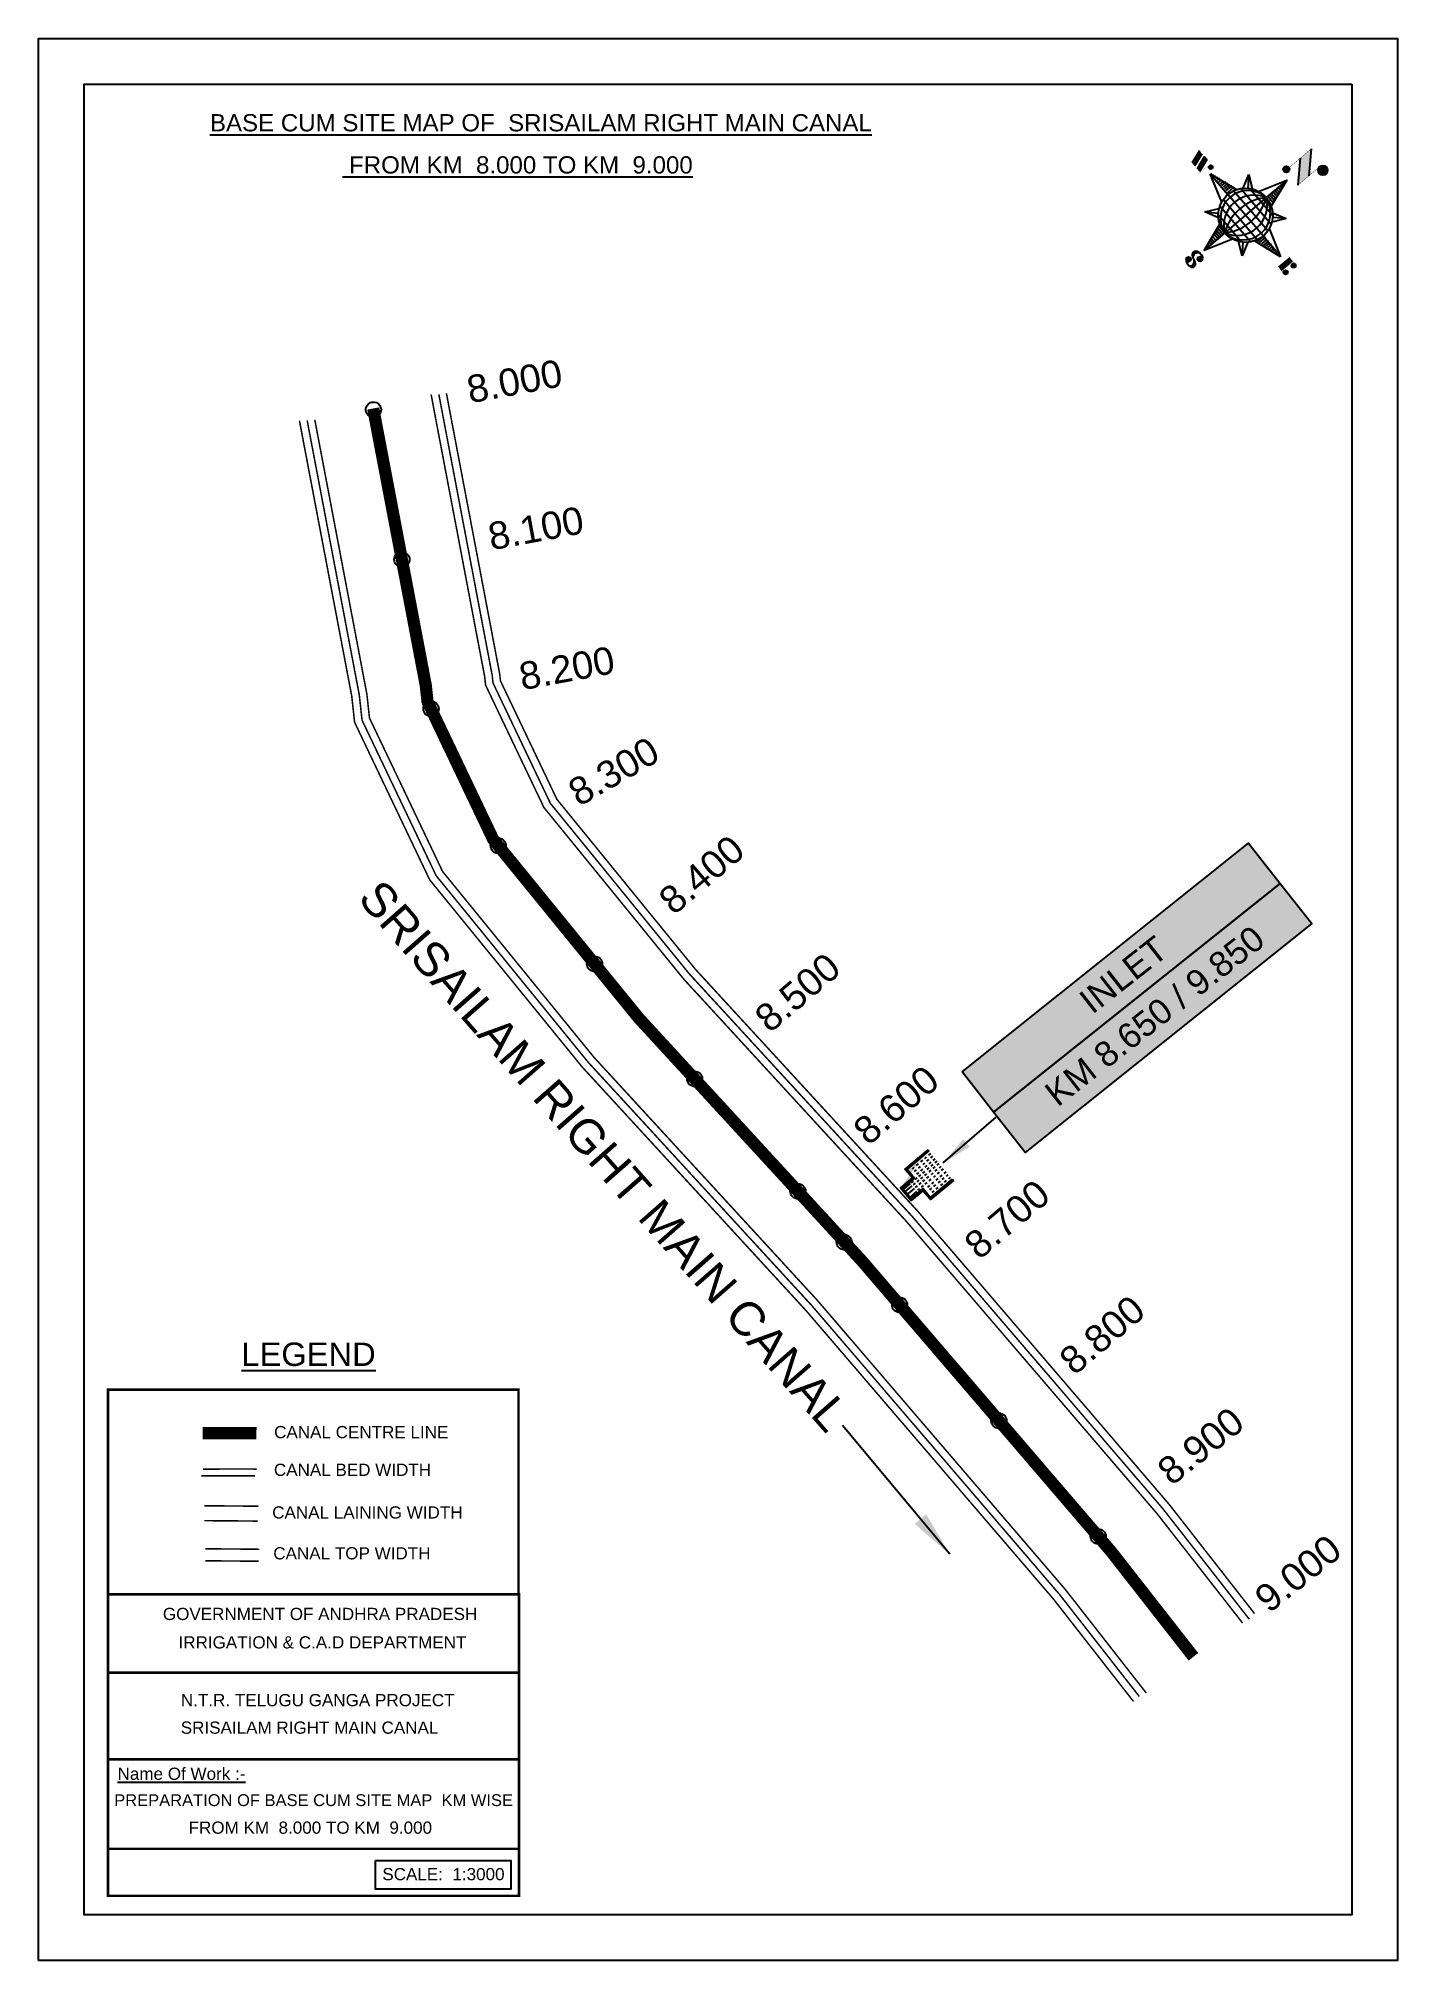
# Model space of a CAD drawing. Header units: inches. Extents: x 282903 to 283794, y 1753477 to 1754737.
import ezdxf

# ---------------------------------------------------------------- set-up
doc = ezdxf.new("R2010")
doc.units = ezdxf.units.IN
doc.header["$MEASUREMENT"] = 0
doc.header["$PDMODE"] = 32
doc.header["$PDSIZE"] = 10
for name, color, linetype in [('AQUADUCT', 1, 'Continuous'), ('bed with', 5, 'Continuous'), ('bord', 1, 'Continuous'), ('CHAINAGE', 7, 'Continuous'), ('FRAME 025', 7, 'Continuous'), ('lining', 4, 'Continuous'), ('Stu coo', 3, 'Continuous'), ('TEXT', 7, 'Continuous'), ('top of bund', 1, 'Continuous'), ('V', 6, 'Continuous'), ('ZSTU', 7, 'Continuous')]:
    doc.layers.add(name, color=color, linetype=linetype)
doc.styles.get("Standard").update_dxf_attribs({"font": 'arial.ttf'})
doc.dimstyles.get("Standard").update_dxf_attribs({"dimtxt": 0.18, "dimasz": 0.18, "dimexe": 0.18, "dimexo": 0.0625, "dimgap": 0.09, "dimtad": 0, "dimtih": 1, "dimtoh": 1, "dimdec": 4, "dimzin": 0, "dimdsep": 46, "dimtxsty": 'Standard', "dimcen": 0.09, "dimadec": 0, "dimazin": 0, "dimtfac": 1, "dimtdec": 4, "dimtofl": 0, "dimtmove": 0, "dimatfit": 3, "dimfxl": 0, "dimtolj": 1, "dimtzin": 0, "dimarcsym": 0})
pattern_1 = [(267.2971131487395, (-8720374.9383359, 50637915.13839893), (10.53672553373347, -0.4974314379093613), [])]
pattern_2 = [(357.2971131487395, (-8720374.9383359, 50637915.13839893), (0.4974314379093601, 10.53672553373348), [])]

# ---------------------------------------------------------------- blocks, each defined once
blk = doc.blocks.new('RGRGFG')
at = {"layer": 'V'}
h = blk.add_hatch(color=4, dxfattribs=at)
h.paths.add_polyline_path([(245045.2953162146, 1724876.516222976), (245045.2953162146, 1724857.872873236), (245052.9355974917, 1724857.872873236), (245052.9355974917, 1724847.690535125), (245061.788264668, 1724847.690535125), (245061.788264668, 1724857.872873236), (245069.4285459451, 1724857.872873236), (245069.4285459451, 1724876.516222976), (245070.4265484731, 1724876.516222976), (245070.4265484731, 1724856.874870708), (245062.786267196, 1724856.874870708), (245062.786267196, 1724846.692532597), (245051.9375949637, 1724846.692532597), (245051.9375949637, 1724856.874870708), (245044.2973136866, 1724856.874870708), (245044.2973136866, 1724876.516222976)])
h.paths.add_polyline_path([(245070.4265484731, 1724876.516222976), (245070.4265484731, 1724856.874870708)], flags=17)
h.paths.add_polyline_path([(245062.786267196, 1724856.874870708), (245062.786267196, 1724846.692532597)], flags=17)
h.paths.add_polyline_path([(245062.786267196, 1724856.874870708), (245070.4265484731, 1724856.874870708)], flags=17)
edge = h.paths.add_edge_path(flags=17)
edge.add_line((245051.9375949637, 1724846.692532597), (245062.786267196, 1724846.692532597))
edge.add_line((245051.9375949637, 1724846.692532597), (245062.786267196, 1724846.692532597))
edge = h.paths.add_edge_path(flags=17)
edge.add_line((245044.2973136866, 1724876.516222976), (245044.2973136866, 1724856.874870708))
edge.add_line((245044.2973136866, 1724856.874870708), (245051.9375949637, 1724856.874870708))
edge.add_line((245051.9375949637, 1724856.874870708), (245051.9375949637, 1724846.692532597))
at = {"layer": 'V', "color": 4}
for points in [[(245044.2973136866, 1724876.516222976), (245044.2973136866, 1724856.874870708), (245051.9375949637, 1724856.874870708), (245051.9375949637, 1724846.692532597)], [(245044.2973136866, 1724876.516222976), (245044.2973136866, 1724856.874870708), (245051.9375949637, 1724856.874870708), (245051.9375949637, 1724846.692532597), (245062.786267196, 1724846.692532597), (245062.786267196, 1724856.874870708), (245070.4265484731, 1724856.874870708), (245070.4265484731, 1724876.516222976)], [(245044.2973136866, 1724876.516222976), (245045.2953162146, 1724876.516222976)], [(245045.2953162146, 1724876.516222976), (245045.2953162146, 1724857.872873236), (245052.9355974917, 1724857.872873236), (245052.9355974917, 1724847.690535125), (245061.788264668, 1724847.690535125), (245061.788264668, 1724857.872873236), (245069.4285459451, 1724857.872873236), (245069.4285459451, 1724876.516222976)], [(245047.3266827419, 1724874.786892911), (245047.3266827419, 1724876.45097153)], [(245047.3266827419, 1724871.298663981), (245047.3266827419, 1724872.962742601)], [(245047.3266827419, 1724867.976620592), (245047.3266827419, 1724869.640699212)], [(245047.3266827419, 1724864.185033577), (245047.3266827419, 1724865.849112196)], [(245049.5617107587, 1724874.786892911), (245049.5617107587, 1724876.45097153)], [(245049.5617107587, 1724871.298663981), (245049.5617107587, 1724872.962742601)], [(245049.5617107587, 1724867.976620592), (245049.5617107587, 1724869.640699212)], [(245049.5617107587, 1724864.185033577), (245049.5617107587, 1724865.849112196)], [(245051.9266120251, 1724874.786892911), (245051.9266120251, 1724876.45097153)], [(245051.9266120251, 1724871.298663981), (245051.9266120251, 1724872.962742601)], [(245051.9266120251, 1724867.976620592), (245051.9266120251, 1724869.640699212)], [(245051.9266120251, 1724864.185033577), (245051.9266120251, 1724865.849112196)], [(245051.9375949637, 1724846.692532597), (245062.786267196, 1724846.692532597), (245062.786267196, 1724856.874870708), (245070.4265484731, 1724856.874870708), (245070.4265484731, 1724876.516222976)], [(245053.9529642073, 1724874.786892911), (245053.9529642073, 1724876.45097153)], [(245053.9529642073, 1724871.298663981), (245053.9529642073, 1724872.962742601)], [(245053.9529642073, 1724867.976620592), (245053.9529642073, 1724869.640699212)], [(245053.9529642073, 1724864.185033577), (245053.9529642073, 1724865.849112196)], [(245055.8763513397, 1724874.786892911), (245055.8763513397, 1724876.45097153)], [(245055.8763513397, 1724871.298663981), (245055.8763513397, 1724872.962742601)], [(245055.8763513397, 1724867.976620592), (245055.8763513397, 1724869.640699212)], [(245055.8763513397, 1724864.185033577), (245055.8763513397, 1724865.849112196)], [(245058.1113793565, 1724874.786892911), (245058.1113793565, 1724876.45097153)], [(245058.1113793565, 1724871.298663981), (245058.1113793565, 1724872.962742601)], [(245058.1113793565, 1724867.976620592), (245058.1113793565, 1724869.640699212)], [(245058.1113793565, 1724864.185033577), (245058.1113793565, 1724865.849112196)], [(245060.4762806229, 1724874.786892911), (245060.4762806229, 1724876.45097153)], [(245060.4762806229, 1724871.298663981), (245060.4762806229, 1724872.962742601)], [(245060.4762806229, 1724867.976620592), (245060.4762806229, 1724869.640699212)], [(245060.4762806229, 1724864.185033577), (245060.4762806229, 1724865.849112196)], [(245070.4265484731, 1724876.516222976), (245070.4265484731, 1724856.874870708), (245062.786267196, 1724856.874870708), (245062.786267196, 1724846.692532597)], [(245070.4265484731, 1724876.516222976), (245070.4265484731, 1724856.874870708), (245062.786267196, 1724856.874870708), (245062.786267196, 1724846.692532597)], [(245063.0627626767, 1724874.786892911), (245063.0627626767, 1724876.45097153)], [(245063.0627626767, 1724871.298663981), (245063.0627626767, 1724872.962742601)], [(245063.0627626767, 1724867.976620592), (245063.0627626767, 1724869.640699212)], [(245063.0627626767, 1724864.185033577), (245063.0627626767, 1724865.849112196)], [(245065.2977906935, 1724874.786892911), (245065.2977906935, 1724876.45097153)], [(245065.2977906935, 1724871.298663981), (245065.2977906935, 1724872.962742601)], [(245065.2977906935, 1724867.976620592), (245065.2977906935, 1724869.640699212)], [(245065.2977906935, 1724864.185033577), (245065.2977906935, 1724865.849112196)], [(245067.6626919599, 1724874.786892911), (245067.6626919599, 1724876.45097153)], [(245067.6626919599, 1724871.298663981), (245067.6626919599, 1724872.962742601)], [(245067.6626919599, 1724867.976620592), (245067.6626919599, 1724869.640699212)], [(245067.6626919599, 1724864.185033577), (245067.6626919599, 1724865.849112196)], [(245069.4285459451, 1724876.516222976), (245070.4265484731, 1724876.516222976)], [(245047.3266827419, 1724860.738378823), (245047.3266827419, 1724862.402457442)], [(245049.5617107587, 1724860.738378823), (245049.5617107587, 1724862.402457442)], [(245051.9266120251, 1724860.738378823), (245051.9266120251, 1724862.402457442)], [(245053.9529642073, 1724860.738378823), (245053.9529642073, 1724862.402457442)], [(245053.9529642073, 1724857.677897023), (245053.9529642073, 1724859.341975642)], [(245053.9529642073, 1724854.484689113), (245053.9529642073, 1724856.148767732)], [(245053.9529642073, 1724848.316593294), (245053.9529642073, 1724853.545379539)], [(245055.8763513397, 1724860.738378823), (245055.8763513397, 1724862.402457442)], [(245055.8763513397, 1724857.677897023), (245055.8763513397, 1724859.341975642)], [(245055.8763513397, 1724854.484689113), (245055.8763513397, 1724856.148767732)], [(245055.8763513397, 1724848.316593294), (245055.8763513397, 1724853.545379539)], [(245058.1113793565, 1724860.738378823), (245058.1113793565, 1724862.402457442)], [(245058.1113793565, 1724857.677897023), (245058.1113793565, 1724859.341975642)], [(245058.1113793565, 1724854.484689113), (245058.1113793565, 1724856.148767732)], [(245058.1113793565, 1724848.316593294), (245058.1113793565, 1724853.545379539)], [(245060.4762806229, 1724860.738378823), (245060.4762806229, 1724862.402457442)], [(245060.4762806229, 1724857.677897023), (245060.4762806229, 1724859.341975642)], [(245060.4762806229, 1724854.484689113), (245060.4762806229, 1724856.148767732)], [(245060.4762806229, 1724848.316593294), (245060.4762806229, 1724853.545379539)], [(245063.0627626767, 1724860.738378823), (245063.0627626767, 1724862.402457442)], [(245065.2977906935, 1724860.738378823), (245065.2977906935, 1724862.402457442)], [(245067.6626919599, 1724860.738378823), (245067.6626919599, 1724862.402457442)]]:
    blk.add_lwpolyline(points, dxfattribs=at)
blk = doc.blocks.new('*X5')
at = {"color": 0, "linetype": 'Continuous'}
for p, q in [((6321.563175437702, 239.2074203663178), (6322.581924588794, 240.2261695174094)), ((6321.571094283617, 239.3921159075293), (6322.524536642279, 240.3455582661906)), ((6321.579013129532, 239.5768114487408), (6322.467148695763, 240.4649470149719)), ((6321.586931975447, 239.7615069899523), (6322.409760749248, 240.5843357637531)), ((6321.594850821361, 239.9462025311638), (6322.352372802732, 240.7037245125344)), ((6321.602769667276, 240.1308980723753), (6322.294984856217, 240.8231132613157)), ((6321.610688513191, 240.3155936135868), (6322.322610836808, 241.0275159372032)), ((6321.618607359106, 240.5002891547983), (6322.339575221931, 241.2212570176224)), ((6321.670405508729, 239.1378737420482), (6322.639312535309, 240.1067807686281)), ((6321.756101028845, 239.046792566867), (6322.694551492757, 239.9852430307802)), ((6321.767025283511, 240.8254837745006), (6322.356539607053, 241.4149980980416)), ((6321.841796548961, 238.9557113916858), (6322.784401525116, 239.8983163678416)), ((6321.927492069076, 238.8646302165046), (6322.874251557474, 239.8113897049031)), ((6322.013187589191, 238.7735490413234), (6322.964101589832, 239.7244630419646)), ((6322.075863133939, 241.3110983202248), (6322.373503992176, 241.6087391784607)), ((6322.098883109306, 238.6824678661422), (6323.053951622191, 239.637536379026)), ((6322.184578629423, 238.591386690961), (6323.143801654548, 239.5506097160875)), ((6322.270274149538, 238.5003055157798), (6323.233651686906, 239.463683053149)), ((6322.405772691616, 238.4590273625623), (6323.316199320379, 239.3694539913255)), ((6322.536564177177, 238.4130421528257), (6323.436926723143, 239.3134046987925)), ((6322.667355662737, 238.3670569430892), (6323.557654125907, 239.2573554062594)), ((6322.798147148297, 238.3210717333527), (6323.67838152867, 239.2013061137264)), ((6322.928938633857, 238.2750865236161), (6323.799108931434, 239.1452568211934)), ((6323.059730119417, 238.2291013138795), (6323.919836334197, 239.0892075286604)), ((6323.190521604977, 238.183116104143), (6324.040563736961, 239.0331582361274)), ((6323.334898284248, 238.1507160881169), (6324.161291139725, 238.9771089435944)), ((6323.500484499982, 238.1395256085544), (6324.282018542488, 238.9210596510615)), ((6323.666070715716, 238.1283351289918), (6324.389078986148, 238.8513433994243)), ((6323.83165693145, 238.1171446494292), (6324.558435473549, 238.8439231915289)), ((6324.097210919775, 238.2059219424567), (6324.727791960951, 238.8365029836336)), ((6324.341779298861, 238.2737136262468), (6324.897148448353, 238.8290827757383)), ((6324.586347677948, 238.341505310037), (6325.066504935754, 238.821662567843)), ((6324.830916057034, 238.4092969938271), (6325.235861423155, 238.8142423599477)), ((6325.075484436121, 238.4770886776172), (6325.405217910557, 238.8068221520524)), ((6325.401209342145, 238.6260368883443), (6325.574574397958, 238.7994019441571))]:
    blk.add_line(p, q, dxfattribs=at)
blk = doc.blocks.new('*X4')
at = {"color": 0, "linetype": 'Continuous'}
for p, q in [((6324.425409812192, 240.3018877878409), (6324.530098087213, 240.4065760628617)), ((6324.560821561592, 240.2605228419445), (6324.762767368324, 240.4624686486762)), ((6324.696233310992, 240.2191578960481), (6324.995436649435, 240.5183612344908)), ((6324.831645060392, 240.1777929501517), (6325.228105930546, 240.5742538203053)), ((6324.967056809793, 240.1364280042552), (6325.451206401633, 240.6205775960956)), ((6325.102468559193, 240.0950630583588), (6325.626700194168, 240.619294693334)), ((6325.231508829004, 240.0473266328736), (6325.802193986703, 240.6180117905725)), ((6325.335045025791, 239.9740861343645), (6325.976788801136, 240.6158299097086)), ((6325.438581222579, 239.9008456358553), (6326.100204563527, 240.5624689768027)), ((6325.542117419366, 239.8276051373462), (6326.223620325917, 240.5091080438968)), ((6325.645653616154, 239.754364638837), (6326.347036088308, 240.455747110991)), ((6325.749189812941, 239.6811241403279), (6326.470451850699, 240.4023861780851)), ((6325.852726009729, 239.6078836418188), (6326.593867613089, 240.3490252451792)), ((6325.951486090436, 239.5298670272285), (6326.71728337548, 240.2956643122733)), ((6326.036566250415, 239.4381704919113), (6326.840699137871, 240.2423033793674)), ((6326.121646410395, 239.346473956594), (6326.964114900262, 240.1889424464615)), ((6326.206726570374, 239.2547774212767), (6327.055858370612, 240.1039092215148)), ((6326.291806730354, 239.1630808859595), (6327.135785134496, 240.0070592901021)), ((6326.376886890333, 239.0713843506422), (6327.21571189838, 239.9102093586895)), ((6326.461967050313, 238.9796878153249), (6327.295638662264, 239.8133594272769)), ((6326.547047210292, 238.8879912800077), (6327.375565426148, 239.7165094958642)), ((6326.632127370272, 238.7962947446904), (6327.455492190032, 239.6196595644516)), ((6326.717207530251, 238.7045982093731), (6327.535418953916, 239.5228096330389)), ((6326.788410008449, 236.4777036487165), (6327.354219516036, 237.0435131563033)), ((6326.792225928501, 238.6028399123283), (6327.6153457178, 239.4259597016263)), ((6326.838137672734, 238.4719749612643), (6327.695272481684, 239.3291097702136)), ((6326.884049416966, 238.3411100102004), (6327.775199245568, 239.2322598388009)), ((6326.916746160023, 236.7828164955863), (6327.582476853365, 237.4485471889285)), ((6326.9299611612, 238.2102450591364), (6327.853734496604, 239.1340183945408)), ((6326.975872905432, 238.0793801080725), (6327.849127438164, 238.952634640804)), ((6327.003134980726, 237.9298654880686), (6327.844520379724, 238.7712508870673)), ((6327.012515933215, 237.7624697452613), (6327.839913321284, 238.5898671333306)), ((6327.021896885704, 237.5950740024541), (6327.835306262844, 238.4084833795939)), ((6327.031277838193, 237.4276782596467), (6327.830699204404, 238.2270996258572)), ((6327.040658790683, 237.2602825168395), (6327.826092145964, 238.0457158721205)), ((6327.045082311595, 237.087929342456), (6327.810734190693, 237.8535812215537))]:
    blk.add_line(p, q, dxfattribs=at)
blk = doc.blocks.new('H')
at = {"layer": 'bord', "extrusion": (0.0004278845142637609, 0.00479197890903182, 0.9999884268595202)}
h = blk.add_hatch(dxfattribs=at)
h.set_pattern_fill('LINE', color=8, scale=84.38768555040302, angle=-2.702886851260515, style=0)
h.set_pattern_definition(pattern_2)
h.paths.add_polyline_path([(-492.4668010775931, 785.5898788240738, -0.090992046448718), (-447.9625593584497, 775.2324968557805), (-486.4976985411486, 912.0312741750386)])
h = blk.add_hatch(dxfattribs=at)
h.set_pattern_fill('LINE', color=8, scale=84.38768555040302, angle=-92.70288685126052, style=0)
h.set_pattern_definition(pattern_1)
h.paths.add_polyline_path([(-624.8772989658173, 665.1175860036165, -0.09099204644210665), (-614.5199170010164, 709.6218277204316), (-751.3186943142209, 671.0866885515861)])
h = blk.add_hatch(dxfattribs=at)
h.set_pattern_fill('LINE', color=8, scale=84.38768555040302, angle=-92.70288685126052, style=0)
h.set_pattern_definition(pattern_1)
h.paths.add_polyline_path([(-245.5531129193259, 647.210278397426), (-371.9945082624909, 653.17938094493, -0.09099204644878103), (-382.3518902289215, 608.6751392250881)])
h = blk.add_hatch(dxfattribs=at)
h.set_pattern_fill('LINE', color=8, scale=84.38768555040302, angle=-2.702886851260515, style=0)
h.set_pattern_definition(pattern_2)
h.paths.add_polyline_path([(-504.4050061509479, 532.7070881242398, -0.090992046448718), (-548.909247870557, 543.064470092766), (-510.3741086877417, 406.2656927765347)])
at = {"layer": 'bord', "extrusion": (0.0004278845142637604, 0.00479197890903182, 0.9999884268595203)}
for p, q in [((-516.2384251924814, 1087.08582315594, -1217.145331720205), (-431.5311611755169, 993.9857607749291, -1216.735438367611)), ((-519.3860571105615, 1020.408509141766, -1216.824464901347), (-434.678793075087, 927.3084467682056, -1216.414571548796)), ((-538.2690597721958, 773.6536562892143, -1215.633927328097), (-487.0181812191731, 906.212239655666, -1216.291082326422)), ((-487.0181812191731, 906.212239655666, -1216.291082326422), (-492.9870239489828, 779.7722960542887, -1215.682623766277)), ((-487.0181812191731, 906.212239655666, -1216.291082326422), (-448.4827650671941, 769.4150330077391, -1215.652034309381)), ((-626.736305744329, 793.7732813858893, -1215.692487060367), (-566.811349663476, 760.1895317081362, -1215.557193835181)), ((-626.736305744329, 793.7732813858893, -1215.692487060367), (-584.1428260545363, 746.9596384149045, -1215.486379775655)), ((-598.946746484784, 730.9517588270828, -1215.4033350249), (-626.736305744329, 793.7732813858893, -1215.692487060367)), ((-421.3357812265749, 753.3219341966324, -1215.586531535218), (-358.5136001041974, 781.1110481221694, -1215.746578873753)), ((-358.5136001041974, 781.1110481221694, -1215.746578873753), (-405.3276889660046, 738.5181495659053, -1215.522440984547)), ((-358.5136001041974, 781.1110481221694, -1215.746578873753), (-392.0976094479556, 721.1868434431963, -1215.445049781629)), ((-864.6667208376457, 700.9117660832126, -1215.145683569252), (-846.8602190883248, 637.7003116968554, -1214.850391321915)), ((-846.885899517627, 700.0723706756253, -1215.149269383754), (-829.079397758178, 636.8609162860084, -1214.853977136408)), ((-829.1050781964441, 699.2329752675723, -1215.152855198257), (-811.2985764592304, 636.0215208844747, -1214.857562950931)), ((-829.1050781964441, 699.2329752675723, -1215.152855198257), (-811.3242568973801, 698.393579858588, -1215.156441012743)), ((-811.3242568973801, 698.393579858588, -1215.156441012743), (-793.5177551378147, 635.1821254740935, -1214.861148765422)), ((-751.8386587080895, 665.2704204607289, -1215.023166955395), (-615.0399729244527, 703.8051171880215, -1215.266361263119)), ((-751.8386587080895, 665.2704204607289, -1215.023166955395), (-625.3972626964678, 659.3013864478562, -1215.048666080719)), ((-619.2784603905748, 614.0198538512923, -1214.834293591338), (-751.8386587080895, 665.2704204607289, -1215.023166955395)), ((-246.0730746499612, 641.3942844460253, -1215.12516345687), (-382.8717604242847, 602.859587718267, -1214.881969149149)), ((-378.6332729603746, 692.6448510554619, -1215.314036820931), (-246.0730746499612, 641.3942844460253, -1215.12516345687)), ((-372.5144706616993, 647.363318458898, -1215.099664331546), (-246.0730746499612, 641.3942844460253, -1215.12516345687)), ((-213.4791469212505, 669.2951450282708, -1215.272811938016), (-216.710715676134, 600.8397693103179, -1214.943388670676)), ((-197.1518122339039, 599.9164343632292, -1214.947333066632), (-193.9202434780891, 668.3718100786209, -1215.276756333961)), ((-639.398133254319, 525.5536567845847, -1214.401751538512), (-605.8141239105607, 585.4778614635579, -1214.703280630637)), ((-639.398133254319, 525.5536567845847, -1214.401751538512), (-592.5840443923953, 568.1465553403832, -1214.625889427719)), ((-576.5759521321743, 553.3427707091905, -1214.561798877043), (-639.398133254319, 525.5536567845847, -1214.401751538512)), ((-510.8935521394596, 400.4524652508553, -1213.857248085843), (-549.4289682914387, 537.2496718976181, -1214.496296102879)), ((-371.1754276144202, 512.8914235194679, -1214.455843351893), (-431.1003836950404, 546.475173198618, -1214.591136577086)), ((-371.1754276144202, 512.8914235194679, -1214.455843351893), (-413.7689073036308, 559.7050664918497, -1214.661950636613)), ((-398.9649868734996, 575.7129460782744, -1214.74499538736), (-371.1754276144202, 512.8914235194679, -1214.455843351893)), ((-459.6426735860878, 533.0110486173071, -1214.514403084168), (-510.8935521394596, 400.4524652508553, -1213.857248085843)), ((-504.9247094094171, 526.8924088519998, -1214.465706645989), (-510.8935521394596, 400.4524652508553, -1213.857248085843))]:
    blk.add_line(p, q, dxfattribs=at)
at = {"layer": 'bord', "color": 8, "linetype": 'ByBlock', "extrusion": (0.0004278845142637604, 0.00479197890903182, 0.9999884268595203)}
for p, q in [((-386.4701403837535, 711.3830894059502, -1215.400477790083), (-605.4730712235323, 721.7215742594562, -1215.35631111762)), ((-410.8462962137419, 744.2142448802479, -1215.547375515144), (-578.1125475389999, 752.110393114388, -1215.51364266185)), ((-492.9872379411827, 779.772306161467, -1215.682623723144), (-504.9247094094171, 526.8924088519998, -1214.465706645989)), ((-372.5145726100891, 647.3634304928128, -1215.099664824794), (-625.3973747401615, 659.3012845208868, -1215.048665544341)), ((-378.0217974673142, 615.9429816137999, -1214.946740470406), (-622.87451776542, 627.5017590741627, -1214.897360629442)), ((-375.037429585529, 679.1629559395369, -1215.250969739694), (-619.8901498829364, 690.7217333998997, -1215.201589898729)), ((-392.4388761268347, 584.9431407540105, -1214.792019251512), (-611.441806967312, 595.2816256079823, -1214.747852579053)), ((-419.7993998112506, 554.5543218990788, -1214.634687707282), (-587.06565113744, 562.4504701336846, -1214.600954853988))]:
    blk.add_line(p, q, dxfattribs=at)
at = {"layer": 'bord', "extrusion": (0.0004278845142637604, 0.00479197890903182, 0.9999884268595203)}
for points, elevation in [([(-522.0131121619479, 959.550775259228, 1.60540055982536, 1.60540055982536, 0), (-515.7175743466119, 1092.906934415961, 1.60540055982536, 1.60540055982536, 0)], -1212.142843617219), ([(-434.158262363472, 933.1277235058805, 1.60540055982536, 1.60540055982536, 0), (-427.8627245295095, 1066.483882669366, 1.60540055982536, 1.60540055982536, 0)], -1212.142843617219), ([(-870.0736340994383, 707.00824508073, 0.6421602239301444, 0.6421602239301444, 0), (-846.3658724653925, 705.889038352192, 0.6421602239301444, 0.6421602239301444, 0)], -1212.142843617219), ([(-828.5594987093612, 642.6768581911618, 0.6421602239301444, 0.6421602239301444, 0), (-855.2307305332708, 643.935965762368, 0.6421602239301444, 0.6421602239301444, 0)], -1212.142843617219), ([(-828.5594987093612, 642.676858191162, 0.6421602239301444, 0.6421602239301444, 0), (-820.953748198869, 677.9586989512691, 0.6421602239301444, 0.6421602239301444, 0)], -1212.142843617223), ([(-810.7786774830411, 641.8374531447001, 0.6421602239301444, 0.6421602239301444, 0), (-784.1074456587239, 640.5783455765209, 0.6421602239301444, 0.6421602239301444, 0)], -1212.142843617222), ([(-792.9978562549747, 640.9980480956772, 0.6421602239301444, 0.6421602239301444, 0), (-781.589230506466, 693.9208092413096, 0.6421602239301444, 0.6421602239301444, 0)], -1212.142843617218), ([(-222.7385766651839, 675.5731321041832, 0.7063762463231584, 0.7063762463231584, 0), (-173.8413183107752, 673.2647682324088, 0.7063762463231584, 0.7063762463231584, 0)], -1212.142843617221), ([(-177.0730277270245, 604.8086065300355, 0.7063762463231584, 0.7063762463231584, 0), (-225.9702860934822, 607.1169704015771, 0.7063762463231584, 0.7063762463231584, 0)], -1212.142843617222)]:
    blk.add_lwpolyline(points, format="xyseb", dxfattribs=dict(at, elevation=elevation))
for points, elevation in [([(-413.6616245851993, 1073.140134249887, 22.25077962579039, 22.25077962579039, 1), (-397.6117714248124, 1057.729118476532, 22.25077962579039, 22.25077962579039, 1)], -1212.14284361722), ([(-530.3419430367337, 949.5474510251247, 14.83385308386026, 14.83385308386026, 1), (-519.6420409089901, 939.2734405104861, 14.83385308386026, 14.83385308386026, 1)], -1212.142843617223), ([(-775.9087905502321, 696.5833098740303, 8.900311850316152, 8.900311850316152, 1), (-769.4888492682775, 690.418903565154, 8.900311850316152, 8.900311850316152, 1)], -1212.142843617216), ([(-177.8339587833615, 666.8757400336997, 9.790343035347762, 9.790343035347762, 1), (-170.7720233739972, 660.0948930920731, 9.790343035347762, 9.790343035347762, 1)], -1212.142843617223), ([(-180.1423226412179, 617.9784816729323, 9.790343035347762, 9.790343035347762, 1), (-173.0803872516442, 611.1976347345654, 9.790343035347762, 9.790343035347762, 1)], -1212.142843617219), ([(-489.8397168474219, 361.7280028313068, 11.05656073458609, 11.05656073458609, 1), (-498.0671858660056, 369.1142257457323, 11.05656073458609, 11.05656073458609, 1)], -1212.142843617215), ([(-525.1949096693778, 321.5505605205689, 11.05656073458609, 11.05656073458609, 1), (-533.4223786795214, 328.9367834347616, 11.05656073458609, 11.05656073458609, 1)], -1212.142843617218)]:
    blk.add_lwpolyline(points, format="xyseb", close=True, dxfattribs=dict(at, elevation=elevation))
at = {"layer": 'bord', "extrusion": (0.0004278845142637604, 0.00479197890903182, 0.9999884268595203), "const_width": 0.7063762463231584, "elevation": -1212.14284361722}
blk.add_lwpolyline([(-194.785239975681, 644.8497587676384), (-185.0057882997701, 644.3880859934699)], dxfattribs=at)
at = {"layer": 'bord', "extrusion": (0.0004278845142637604, 0.00479197890903182, 0.9999884268595203)}
for points, elevation in [([(-537.0436544864716, 317.3909783906986), (-530.686771839954, 310.4778530870033), (-519.7848077441001, 306.8033377354246), (-504.8555995545785, 306.8996049665207), (-493.8614930827366, 309.9751672386152), (-486.3299612487816, 317.6739007300386), (-486.5193926708707, 325.7780890813514), (-490.6180678635317, 333.2605072774198), (-493.5031616341619, 336.2254691210802), (-502.816804350885, 340.8534958871466), (-522.4580017436219, 347.2728260433129), (-530.4257294404489, 351.5824209563287), (-533.6858260648524, 354.5525017987891), (-537.4013079778782, 362.629807892173), (-536.9549017110166, 373.3508360361672), (-530.0284934418471, 380.6827556172281), (-520.0052991440441, 384.0716307398478), (-503.5000552259427, 384.2213990291513), (-492.5323047870551, 379.8708521119993), (-487.1463343054379, 373.2710396641844)], -1212.142843617219), ([(-522.4539065143929, 347.5728294925347), (-526.1949835211592, 353.7751140225195), (-527.7518298353394, 360.6227161141025), (-527.9156661629893, 370.6019260344024), (-525.8991041315983, 375.4503632916039), (-521.3202371541029, 381.1640017041664), (-514.5251386848048, 384.3718976443916)], -1212.142843617221), ([(-504.8555995545785, 306.8996049665207), (-499.0047943263154, 312.3708361831504), (-496.9585419834797, 319.3942984564654), (-497.4612851235933, 326.5275708001649), (-501.2415295758961, 335.3559093211365), (-509.2361390522836, 343.1915685721062)], -1212.142843617219)]:
    blk.add_lwpolyline(points, dxfattribs=dict(at, elevation=elevation))
for centre, radius in [((-405.6366979898718, 1065.434626361347, -1212.142843617228), 22.25077962579068), ((-524.9919919744626, 944.4104457636145, -1212.142843617225), 14.83385308386045), ((-498.4359036135794, 659.1484834742021, -1212.142843617229), 126.5822129822759), ((-772.6988199003781, 693.5011067149355, -1212.142843617225), 8.900311850316273), ((-174.3029910778062, 663.4853165630027, -1212.142843617225), 9.7903430353479), ((-176.6113549475952, 614.5880582008385, -1212.142843617227), 9.7903430353479), ((-493.9534513636986, 365.4211142832808, -1212.142843617226), 11.05656073458623), ((-529.3086441806488, 325.2436719765011, -1212.142843617227), 11.05656073458623)]:
    blk.add_circle(centre, radius, dxfattribs=at)
at = {"layer": 'bord', "color": 8, "linetype": 'ByBlock', "extrusion": (0.0004278845142637604, 0.00479197890903182, 0.9999884268595203)}
for centre, radius, start, end in [((-481.5018944916621, 658.3490694805806, -1212.142843617225), 127.7124113124745, 94.925359787212, 259.6690604518324), ((-436.7958279077627, 656.2386032006533, -1212.142843617224), 140.8227119427793, 113.2864437035868, 241.3079765329169), ((-315.8862391595549, 650.5307512261786, -1212.142843617227), 222.3100112361417, 142.5891607921548, 212.0052594442485), ((-560.0761933124097, 662.0583738566748, -1212.142843617224), 140.8227119427793, 293.2864437035868, 61.30797653291689), ((-680.9857820597445, 667.7662258302183, -1212.142843617228), 222.3100112361417, 322.5891607921548, 32.00525944424854), ((-515.3701267285685, 659.9479075753505, -1212.142843617227), 127.7124113124745, 274.925359787212, 79.66906045183244)]:
    blk.add_arc(centre, radius, start, end, dxfattribs=at)
at = {"layer": 'bord', "extrusion": (0.0004278845142637604, 0.00479197890903182, 0.9999884268595203)}
for points in [[(-515.7175743148887, 1092.906934417125, -1212.142843617227), (-431.0104934413977, 999.8058030862261, -1212.142843617227), (-518.8653432401063, 1026.22885483189, -1212.142843617227), (-434.1582623484545, 933.1277235084416, -1212.142843617227)], [(-864.1466936911305, 706.7284433981881, -1212.142843617225), (-846.3658724649268, 705.889038353589, -1212.142843617225), (-846.34031992468, 643.5162632348297, -1212.142843617225), (-828.5594986876497, 642.6768581867381, -1212.142843617225)], [(-828.5850512369768, 705.049633307593, -1212.142843617229), (-810.804230031204, 704.2102282608984, -1212.142843617229), (-810.778677482168, 641.8374531481927, -1212.142843617229), (-792.9978562541016, 640.9980480994025, -1212.142843617229)], [(-193.4002216503151, 674.1881137788835, -1212.142843617225), (-196.6319310673212, 605.7319520774413, -1212.142843617225), (-212.9591249906118, 675.1114593302475, -1212.142843617225), (-216.1908344065701, 606.6552976257785, -1212.142843617225)]]:
    blk.add_solid(points, dxfattribs=at)
at = {"layer": 'bord', "extrusion": (0.0004278845142637604, 0.00479197890903182, 0.9999884268595203), "xscale": 7.977342409717546, "yscale": 7.977342408231451, "zscale": 7.977342408476333, "rotation": 138.0840426661453}
for name, p in [('*X4', (38300.50170925955, -31929.38484708802, -1212.14284361722)), ('*X5', (38314.39702652739, -31950.87734303279, -1212.142843617221))]:
    blk.add_blockref(name, p, dxfattribs=at)

msp = doc.modelspace()

# ---------------------------------------------------------------- hatches: boundary and pattern name
at = {"layer": 'ZSTU'}
h = msp.add_hatch(color=135, dxfattribs=at)
h.set_gradient(color1=(141, 177, 78), color2=(107, 135, 59), one_color=1, tint=0.3799999952316284, name='CYLINDER')
h.paths.add_polyline_path([(283508.814425135, 1754059.753297404), (283529.5107814334, 1754033.352850973), (283717.385367464, 1754183.387837216), (283696.6890111661, 1754209.788283647)])
h.paths.add_polyline_path([(283591.4819254335, 1754089.367722881), (283649.0066576723, 1754134.46364039), (283633.8367138756, 1754153.814548482), (283576.3119816363, 1754108.718630973)], flags=24)
h = msp.add_hatch(color=252, dxfattribs=at)
h.set_gradient(color1=(167, 88, 159), color2=(127, 67, 121), one_color=1, tint=0.3799999952316284, name='CYLINDER')
h.paths.add_polyline_path([(283529.5107814337, 1754033.352850973), (283550.2071377314, 1754006.952404542), (283738.0817237613, 1754156.987390785), (283717.3853674643, 1754183.387837216)])
h.paths.add_polyline_path([(283568.9935386672, 1754028.235908431), (283712.9241674715, 1754141.068832826), (283697.2368313214, 1754161.079730961), (283553.3062025169, 1754048.246806566)], flags=24)

# ---------------------------------------------------------------- linework, layer by layer
at = {"linetype": 'ByBlock'}
for points in [[(282903.3318812704, 1753477.245556198), (282903.3318812704, 1754737.245556198), (283794.3318812704, 1754737.245556198), (283794.3318812704, 1753477.245556198)], [(283764.3318812704, 1754707.245556198), (283764.3318812704, 1753507.245556198), (282933.3318812704, 1753507.245556198), (282933.3318812704, 1754707.245556198)]]:
    msp.add_lwpolyline(points, close=True, dxfattribs=at)
at = {"color": 3}
for p in [(283122.9536191272, 1754493.902428109), (283141.5933587484, 1754395.655003392), (283160.7120555548, 1754297.711574848), (283204.7768913568, 1754208.099301322), (283267.9451792247, 1754130.576611689), (283333.5503140036, 1754055.163233887), (283401.2172517485, 1753981.534533395), (283467.9108562311, 1753907.041637865), (283533.0121403111, 1753831.134966148), (283598.113424391, 1753755.228294431)]:
    msp.add_point(p, dxfattribs=at)
at = {"color": 2}
msp.add_point((283431.5343516509, 1753948.23197451), dxfattribs=at)
at = {"layer": 'bed with', "const_width": 1}
for points in [[(283160.7722327227, 1754503.82755157), (283162.6495671407, 1754493.81609527), (283195.8352225292, 1754319.06258807), (283196.4597194472, 1754313.354054196), (283234.695610258, 1754233.121673999), (283326.3968425931, 1754120.582195517), (283472.3813323616, 1753961.735813045), (283636.8076697495, 1753770.018304089), (283692.745648569, 1753698.482944807)], [(283084.52394717, 1754487.235959062), (283086.002322295, 1754479.352074435), (283118.6317752746, 1754307.527493017), (283120.3598633022, 1754291.731019472), (283168.3118532405, 1754191.110837586), (283267.3955828538, 1754069.511258467), (283414.0453693199, 1753909.940963654), (283576.45082027, 1753720.579764033), (283629.6270665904, 1753652.576200693)], [(283045.295096817, 1753794.996466679), (283043.23977644, 1753795.024025175), (283010.4474415656, 1753795.001005789), (283010.2109882067, 1753795.010173033)], [(283046.415550972, 1753799.401724598), (283043.2678555677, 1753799.443930061), (283011.1086148099, 1753799.421355092)]]:
    msp.add_lwpolyline(points, dxfattribs=at)
at = {"layer": 'FRAME 025', "lineweight": -3, "const_width": 1.636994106223717}
for points in [[(282948.9015758442, 1753851.490728549), (283218.0097410186, 1753851.490728549), (283218.0097410186, 1753717.262374621), (282948.9015758442, 1753717.262374621)], [(282948.9015758443, 1753717.262374621), (283218.3752762446, 1753717.262374621), (283218.3752762446, 1753519.716474851), (282948.9015758443, 1753519.716474851)]]:
    msp.add_lwpolyline(points, close=True, dxfattribs=at)
for points in [[(282948.9015758443, 1753665.97213258), (283218.3752762446, 1753665.97213258)], [(282948.9015758443, 1753609.10833767), (283218.3752762446, 1753609.10833767)], [(282948.9015758443, 1753550.477834544), (283218.3752762446, 1753550.477834544)]]:
    msp.add_lwpolyline(points, dxfattribs=at)
at = {"layer": 'lining', "const_width": 1}
for points in [[(283165.8379942698, 1754503.941604475), (283167.562852063, 1754494.743276113), (283200.7841614557, 1754319.802017241), (283201.3379153537, 1754314.740146166), (283238.950979298, 1754235.814676333), (283330.1789746298, 1754123.855973531), (283476.1208171758, 1753965.055995694), (283640.6766985608, 1753773.187441273), (283697.1382138079, 1753700.982566088)], [(283079.5143398715, 1754486.822446561), (283081.0890373725, 1754478.424893592), (283113.6828363482, 1754306.788063845), (283115.4816673954, 1754290.344927502), (283164.0564842005, 1754188.417835252), (283263.6134508171, 1754066.237480453), (283410.3058845056, 1753906.620781005), (283572.5817914584, 1753717.410626848), (283625.041232198, 1753650.323738473)], [(283012.1295732026, 1753775.36471093), (283036.8374482784, 1753775.180374149), (283047.517724692, 1753775.057735464)], [(283012.091527179, 1753765.601863538), (283038.9428392398, 1753765.396846009), (283046.985607394, 1753765.304428011)]]:
    msp.add_lwpolyline(points, dxfattribs=at)
at = {"layer": 'top of bund', "const_width": 1}
for points in [[(283170.8029873341, 1754504.593035938), (283172.4761370027, 1754495.670456864), (283205.7331003824, 1754320.541446411), (283206.2161112607, 1754316.126238135), (283243.2063483368, 1754238.507678668), (283333.9611066636, 1754127.129751548), (283479.860301981, 1753968.376178354), (283644.5457273757, 1753776.356578454), (283700.5919055436, 1753704.682850225)], [(283074.4622672349, 1754486.635393383), (283076.175752433, 1754477.497712841), (283108.7338974215, 1754306.048634676), (283110.6034714887, 1754288.958835533), (283159.8011151617, 1754185.724832917), (283259.8313187831, 1754062.963702437), (283406.5663997005, 1753903.300598346), (283568.7127626438, 1753714.241489667), (283621.2118071732, 1753647.10395464)], [(283012.6554806721, 1753747.156676365), (283037.2379466918, 1753746.976767742), (283048.0748794201, 1753746.852335481)], [(283047.6462953464, 1753738.997567893), (283039.73078484, 1753739.088527447), (283012.7973906676, 1753739.290969101)]]:
    msp.add_lwpolyline(points, dxfattribs=at)
at = {"layer": 'V', "color": 6, "const_width": 8}
for points in [[(283122.810381087, 1754494.666288488), (283124.325944718, 1754486.584084853), (283157.2334989021, 1754313.295040543), (283158.4097913746, 1754302.542536834), (283201.5037317493, 1754212.116255792), (283296.8962127233, 1754095.046726992), (283443.2133508408, 1753935.83838835), (283606.6292450095, 1753745.299034061), (283660.5145972571, 1753676.388642331)], [(283046.2588832695, 1753823.018409794), (283043.6573753784, 1753823.053291773), (283011.0624111427, 1753823.030410937)], [(283011.0624111427, 1753823.030410937), (283046.2588832695, 1753823.018409794)]]:
    msp.add_lwpolyline(points, dxfattribs=at)
at = {"layer": 'V', "color": 0}
msp.add_lwpolyline([(283124.4009462355, 1753542.855958472), (283213.1110806096, 1753542.855958472), (283213.1110806096, 1753524.103482168), (283124.4009462355, 1753524.103482168)], close=True, dxfattribs=at)
at = {"layer": 'ZSTU', "color": 135}
msp.add_lwpolyline([(283508.814425135, 1754059.753297404), (283696.6890111661, 1754209.788283647), (283717.3853674643, 1754183.387837216), (283529.5107814334, 1754033.352850973)], close=True, dxfattribs=at)
at = {"layer": 'ZSTU', "color": 214}
msp.add_lwpolyline([(283529.5107814334, 1754033.352850973), (283717.3853674643, 1754183.387837216), (283738.0817237608, 1754156.987390785), (283550.2071377316, 1754006.952404542)], close=True, dxfattribs=at)

# ---------------------------------------------------------------- block references
at = {"layer": 'AQUADUCT', "color": 1, "xscale": 0.1408039183941805, "yscale": 0.1408039184384506, "zscale": 0.1408039184379445, "rotation": 313.0115623987111}
msp.add_blockref('H', (283675.2937316205, 1754507.222869538, 170.8847861942989), dxfattribs=at)
at = {"layer": 'V', "color": 4, "rotation": 309.8812888448218}
msp.add_blockref('RGRGFG', (-1197262.171462573, 836060.2621644218), dxfattribs=at)

# ---------------------------------------------------------------- texts
at = {"layer": 'CHAINAGE'}
for s, rotation, p in [('8.000', 10.48429678065546, (283186.1301063148, 1754497.993795396)), ('8.100', 10.48429678065546, (283200.1211983042, 1754401.635087201)), ('8.200', 10.48429678065546, (283220.4085166175, 1754309.936182617)), ('8.300', 29.92433160327771, (283257.6268714324, 1754233.359185435)), ('8.400', 40.27387056776759, (283319.8487543382, 1754161.978288211)), ('8.500', 40.27387056776759, (283382.7608251728, 1754084.75756948)), ('8.600', 40.27387056776759, (283447.3938297094, 1754010.933670908)), ('8.700', 40.27387056776759, (283520.0955625291, 1753936.039434119)), ('8.800', 40.27387056776759, (283582.4281881284, 1753860.289852098)), ('8.900', 38.60586207788872, (283646.2258596672, 1753787.949177791)), ('9.000', 38.60586207788872, (283710.0786614495, 1753704.353457763))]:
    msp.add_text(s, height=18, rotation=rotation, dxfattribs=at).set_placement(p)
at = {"layer": 'CHAINAGE', "color": 1}
msp.add_text('SRISAILAM RIGHT MAIN CANAL', height=22.12365763104821, rotation=311.2722510909771, dxfattribs=at).set_placement((283111.9422961392, 1754172.998668345))
at = {"layer": 'CHAINAGE', "color": 0}
for s, height, p in [('%%ULEGEND', 15.33694249980499, (283036.3516193121, 1753867.035435278)), ('CANAL CENTRE LINE', 8, (283057.828354099, 1753819.673679242)), ('CANAL BED WIDTH', 8, (283057.6988088108, 1753794.954623658)), ('CANAL LAINING WIDTH', 8, (283056.5744836556, 1753767.010928197)), ('CANAL TOP WIDTH', 8, (283057.2893817273, 1753740.225746244)), ('GOVERNMENT OF ANDHRA PRADESH ', 8, (282984.9095504521, 1753700.468029561)), ('IRRIGATION & C.A.D DEPARTMENT', 8, (282995.1508251766, 1753681.826435157)), ('N.T.R. TELUGU GANGA PROJECT', 8, (282996.696182865, 1753643.969346077)), ('SRISAILAM RIGHT MAIN CANAL', 8, (282996.6250129226, 1753625.939139897)), ('%%UName Of Work :-', 8, (282955.2096938185, 1753595.707134865)), ('PREPARATION OF BASE CUM SITE MAP  KM WISE', 7.742718181745905, (282953.0203613052, 1753578.524346304)), (' FROM KM  8.000 TO KM  9.000', 8, (282998.6777356297, 1753560.385341638)), ('SCALE:  1:3000', 8, (283128.7627958167, 1753529.891038751))]:
    msp.add_text(s, height=height, dxfattribs=at).set_placement(p)
at = {"layer": 'Stu coo', "color": 0}
for s, p in [('KM 8.650 / 9.850', (283571.5002026898, 1754036.326479852)), ('INLET', (283594.1372872922, 1754097.042067222))]:
    msp.add_text(s, height=16.39220463467822, rotation=38.09430392560063, dxfattribs=at).set_placement(p)
at = {"layer": 'TEXT', "color": 0}
for s, p in [('%%UBASE CUM SITE MAP OF  SRISAILAM RIGHT MAIN CANAL', (283015.7726722715, 1754676.327334413)), ('%%U FROM KM  8.000 TO KM  9.000', (283102.5649558924, 1754648.718134873))]:
    msp.add_text(s, height=11.29445192087996, dxfattribs=at).set_placement(p)

# ---------------------------------------------------------------- leaders
at = {"layer": 'CHAINAGE', "color": 1}
msp.add_leader([(283500.7242266817, 1753743.585146076), (283430.5458479698, 1753828.055468785)], dimstyle='Standard', override={"dimasz": 30, "dimgap": 0.09, "dimtad": 0}, dxfattribs=at)
at = {"layer": 'V', "color": 4}
msp.add_leader([(283496.5520316849, 1754000.095658941), (283531.1596306888, 1754030.091807472)], dimstyle='Standard', override={"dimasz": 20, "dimgap": 0.09, "dimtad": 0}, dxfattribs=at)

doc.saveas('drawing.dxf')
